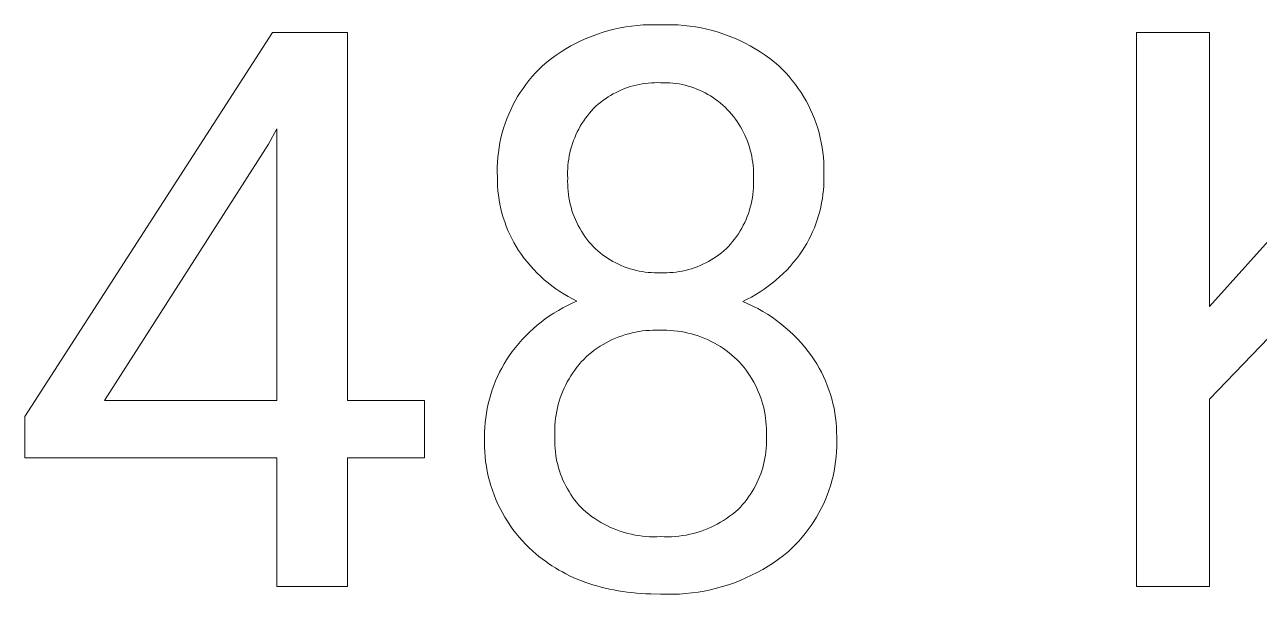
# Model space of a CAD drawing. Header units: millimetres. Extents: x 0 to 4468, y 0 to 3122.
# Drawn here: x 3557.3 to 3651.7, y 352.5 to 396 of the extents above; entities that cross this region are included whole.
import ezdxf

# ---------------------------------------------------------------- set-up
doc = ezdxf.new("R2010")
doc.units = ezdxf.units.MM
doc.header["$MEASUREMENT"] = 0
doc.layers.add('Domyślny', color=7, linetype='Continuous', true_color=0x000000)

msp = doc.modelspace()

# ---------------------------------------------------------------- linework, layer by layer
at = {"layer": 'Domyślny', "color": 18, "lineweight": 15, "true_color": 0x000000}
for p, q in [((3557.321, 366.085), (3576.262, 395.413)), ((3576.262, 395.413), (3581.99, 395.413)), ((3581.99, 395.413), (3581.99, 367.306)), ((3600.672, 395.139), (3601.09, 395.292)), ((3601.09, 395.292), (3601.513, 395.431)), ((3601.513, 395.431), (3601.941, 395.555)), ((3601.941, 395.555), (3602.372, 395.665)), ((3602.372, 395.665), (3602.808, 395.759)), ((3602.808, 395.759), (3603.246, 395.838)), ((3603.246, 395.838), (3603.687, 395.902)), ((3603.687, 395.902), (3604.129, 395.95)), ((3604.129, 395.95), (3604.574, 395.983)), ((3604.574, 395.983), (3605.019, 396.001)), ((3605.019, 396.001), (3605.464, 396.003)), ((3605.464, 396.003), (3605.909, 395.99)), ((3605.909, 395.99), (3606.354, 396.003)), ((3606.354, 396.003), (3606.799, 396)), ((3606.799, 396), (3607.244, 395.982)), ((3607.244, 395.982), (3607.688, 395.949)), ((3607.688, 395.949), (3608.131, 395.9)), ((3608.131, 395.9), (3608.572, 395.836)), ((3608.572, 395.836), (3609.01, 395.757)), ((3609.01, 395.757), (3609.445, 395.663)), ((3609.445, 395.663), (3609.877, 395.554)), ((3609.877, 395.554), (3610.304, 395.429)), ((3610.304, 395.429), (3610.727, 395.29)), ((3610.727, 395.29), (3611.145, 395.137)), ((3642.259, 353.099), (3642.259, 395.401)), ((3642.259, 395.401), (3647.839, 395.401)), ((3647.839, 395.401), (3647.839, 374.48)), ((3647.839, 374.48), (3666.646, 395.401)), ((3598.675, 394.16), (3599.06, 394.383)), ((3599.06, 394.383), (3599.453, 394.593)), ((3599.453, 394.593), (3599.853, 394.789)), ((3599.853, 394.789), (3600.259, 394.971)), ((3600.259, 394.971), (3600.672, 395.139)), ((3611.145, 395.137), (3611.558, 394.969)), ((3611.558, 394.969), (3611.964, 394.787)), ((3611.964, 394.787), (3612.364, 394.591)), ((3612.364, 394.591), (3612.757, 394.381)), ((3612.757, 394.381), (3613.142, 394.158)), ((3597.218, 393.137), (3597.569, 393.411)), ((3597.569, 393.411), (3597.929, 393.673)), ((3597.929, 393.673), (3598.298, 393.923)), ((3598.298, 393.923), (3598.675, 394.16)), ((3613.142, 394.158), (3613.52, 393.922)), ((3613.52, 393.922), (3613.889, 393.673)), ((3613.889, 393.673), (3614.249, 393.411)), ((3614.249, 393.411), (3614.6, 393.137)), ((3596.344, 392.315), (3596.606, 392.587)), ((3596.606, 392.587), (3596.877, 392.85)), ((3596.877, 392.85), (3597.218, 393.137)), ((3614.6, 393.137), (3614.941, 392.85)), ((3614.941, 392.85), (3615.212, 392.588)), ((3615.212, 392.588), (3615.475, 392.316)), ((3595.618, 391.446), (3595.85, 391.744)), ((3595.85, 391.744), (3596.092, 392.034)), ((3596.092, 392.034), (3596.344, 392.315)), ((3604.505, 391.486), (3604.274, 391.444)), ((3604.737, 391.52), (3604.505, 391.486)), ((3604.97, 391.546), (3604.737, 391.52)), ((3605.205, 391.564), (3604.97, 391.546)), ((3605.439, 391.574), (3605.205, 391.564)), ((3605.674, 391.577), (3605.439, 391.574)), ((3605.909, 391.571), (3605.674, 391.577)), ((3606.144, 391.575), (3605.909, 391.571)), ((3606.379, 391.571), (3606.144, 391.575)), ((3606.614, 391.559), (3606.379, 391.571)), ((3606.848, 391.538), (3606.614, 391.559)), ((3607.082, 391.51), (3606.848, 391.538)), ((3607.314, 391.474), (3607.082, 391.51)), ((3615.475, 392.316), (3615.728, 392.035)), ((3615.728, 392.035), (3615.97, 391.746)), ((3615.97, 391.746), (3616.203, 391.448)), ((3594.985, 390.507), (3595.185, 390.827)), ((3595.185, 390.827), (3595.396, 391.14)), ((3595.396, 391.14), (3595.618, 391.446)), ((3602.091, 390.606), (3601.891, 390.483)), ((3602.295, 390.723), (3602.091, 390.606)), ((3602.503, 390.833), (3602.295, 390.723)), ((3602.714, 390.935), (3602.503, 390.833)), ((3602.929, 391.03), (3602.714, 390.935)), ((3603.147, 391.118), (3602.929, 391.03)), ((3603.367, 391.199), (3603.147, 391.118)), ((3603.591, 391.271), (3603.367, 391.199)), ((3603.816, 391.337), (3603.591, 391.271)), ((3604.044, 391.394), (3603.816, 391.337)), ((3604.274, 391.444), (3604.044, 391.394)), ((3607.545, 391.429), (3607.314, 391.474)), ((3607.774, 391.377), (3607.545, 391.429)), ((3608.001, 391.316), (3607.774, 391.377)), ((3608.226, 391.248), (3608.001, 391.316)), ((3608.449, 391.172), (3608.226, 391.248)), ((3608.668, 391.089), (3608.449, 391.172)), ((3608.885, 390.997), (3608.668, 391.089)), ((3609.099, 390.899), (3608.885, 390.997)), ((3609.309, 390.793), (3609.099, 390.899)), ((3609.515, 390.679), (3609.309, 390.793)), ((3609.717, 390.559), (3609.515, 390.679)), ((3609.914, 390.432), (3609.717, 390.559)), ((3616.203, 391.448), (3616.425, 391.142)), ((3616.425, 391.142), (3616.637, 390.829)), ((3616.637, 390.829), (3616.837, 390.509)), ((3594.453, 389.507), (3594.619, 389.846)), ((3594.619, 389.846), (3594.796, 390.18)), ((3594.796, 390.18), (3594.985, 390.507)), ((3600.791, 389.607), (3600.626, 389.427)), ((3600.961, 389.768), (3600.791, 389.607)), ((3601.137, 389.924), (3600.961, 389.768)), ((3601.318, 390.073), (3601.137, 389.924)), ((3601.505, 390.216), (3601.318, 390.073)), ((3601.696, 390.353), (3601.505, 390.216)), ((3601.891, 390.483), (3601.696, 390.353)), ((3610.108, 390.298), (3609.914, 390.432)), ((3610.296, 390.157), (3610.108, 390.298)), ((3610.479, 390.01), (3610.296, 390.157)), ((3610.658, 389.857), (3610.479, 390.01)), ((3610.831, 389.698), (3610.658, 389.857)), ((3610.998, 389.532), (3610.831, 389.698)), ((3616.837, 390.509), (3617.026, 390.182)), ((3617.026, 390.182), (3617.204, 389.848)), ((3617.204, 389.848), (3617.369, 389.509)), ((3594.028, 388.457), (3594.157, 388.812)), ((3594.157, 388.812), (3594.299, 389.162)), ((3594.299, 389.162), (3594.453, 389.507)), ((3600.03, 388.658), (3599.898, 388.454)), ((3600.169, 388.858), (3600.03, 388.658)), ((3600.315, 389.053), (3600.169, 388.858)), ((3600.467, 389.243), (3600.315, 389.053)), ((3600.626, 389.427), (3600.467, 389.243)), ((3611.162, 389.356), (3610.998, 389.532)), ((3611.32, 389.175), (3611.162, 389.356)), ((3611.472, 388.988), (3611.32, 389.175)), ((3611.618, 388.797), (3611.472, 388.988)), ((3611.757, 388.6), (3611.618, 388.797)), ((3617.369, 389.509), (3617.523, 389.164)), ((3617.523, 389.164), (3617.665, 388.814)), ((3617.665, 388.814), (3617.795, 388.459)), ((3576.589, 388.062), (3575.949, 386.887)), ((3576.589, 367.306), (3576.589, 388.062)), ((3593.713, 387.369), (3593.806, 387.735)), ((3593.806, 387.735), (3593.91, 388.098)), ((3593.91, 388.098), (3594.028, 388.457)), ((3599.543, 387.816), (3599.44, 387.596)), ((3599.654, 388.033), (3599.543, 387.816)), ((3599.773, 388.246), (3599.654, 388.033)), ((3599.898, 388.454), (3599.773, 388.246)), ((3611.89, 388.399), (3611.757, 388.6)), ((3612.016, 388.194), (3611.89, 388.399)), ((3612.134, 387.985), (3612.016, 388.194)), ((3612.246, 387.771), (3612.134, 387.985)), ((3612.351, 387.554), (3612.246, 387.771)), ((3617.795, 388.459), (3617.912, 388.1)), ((3617.912, 388.1), (3618.017, 387.737)), ((3618.017, 387.737), (3618.109, 387.37)), ((3575.949, 386.887), (3563.421, 367.306)), ((3593.567, 386.628), (3593.634, 387)), ((3593.634, 387), (3593.713, 387.369)), ((3599.174, 386.917), (3599.101, 386.684)), ((3599.255, 387.146), (3599.174, 386.917)), ((3599.344, 387.373), (3599.255, 387.146)), ((3599.44, 387.596), (3599.344, 387.373)), ((3612.448, 387.334), (3612.351, 387.554)), ((3612.538, 387.111), (3612.448, 387.334)), ((3612.62, 386.885), (3612.538, 387.111)), ((3612.694, 386.656), (3612.62, 386.885)), ((3618.109, 387.37), (3618.188, 387.001)), ((3618.188, 387.001), (3618.254, 386.629)), ((3593.445, 385.502), (3593.473, 385.878)), ((3593.473, 385.878), (3593.514, 386.254)), ((3593.514, 386.254), (3593.567, 386.628)), ((3598.929, 385.975), (3598.888, 385.735)), ((3598.979, 386.214), (3598.929, 385.975)), ((3599.036, 386.45), (3598.979, 386.214)), ((3599.101, 386.684), (3599.036, 386.45)), ((3612.761, 386.424), (3612.694, 386.656)), ((3612.82, 386.191), (3612.761, 386.424)), ((3612.872, 385.956), (3612.82, 386.191)), ((3612.915, 385.719), (3612.872, 385.956)), ((3618.254, 386.629), (3618.308, 386.255)), ((3618.308, 386.255), (3618.348, 385.879)), ((3618.348, 385.879), (3618.375, 385.502)), ((3593.429, 384.747), (3593.43, 385.124)), ((3593.43, 385.124), (3593.445, 385.502)), ((3598.813, 385.01), (3598.804, 384.766)), ((3598.83, 385.252), (3598.813, 385.01)), ((3598.855, 385.494), (3598.83, 385.252)), ((3598.888, 385.735), (3598.855, 385.494)), ((3612.95, 385.481), (3612.915, 385.719)), ((3612.978, 385.242), (3612.95, 385.481)), ((3612.997, 385.002), (3612.978, 385.242)), ((3613.008, 384.761), (3612.997, 385.002)), ((3618.375, 385.502), (3618.389, 385.125)), ((3618.389, 385.125), (3618.39, 384.747)), ((3593.44, 384.369), (3593.429, 384.747)), ((3593.442, 384.021), (3593.44, 384.369)), ((3593.455, 383.672), (3593.442, 384.021)), ((3598.804, 384.766), (3598.804, 384.523)), ((3598.804, 384.523), (3598.812, 384.28)), ((3598.812, 384.28), (3598.805, 384.031)), ((3598.805, 384.031), (3598.808, 383.782)), ((3613.006, 384.28), (3613.011, 384.521)), ((3613.013, 384.032), (3613.006, 384.28)), ((3613.011, 384.521), (3613.008, 384.761)), ((3613.011, 383.783), (3613.013, 384.032)), ((3618.378, 384.038), (3618.367, 383.706)), ((3618.39, 384.747), (3618.378, 384.369)), ((3618.378, 384.369), (3618.378, 384.038)), ((3593.481, 383.325), (3593.455, 383.672)), ((3593.519, 382.979), (3593.481, 383.325)), ((3598.808, 383.782), (3598.819, 383.533)), ((3598.819, 383.533), (3598.838, 383.285)), ((3598.838, 383.285), (3598.866, 383.038)), ((3598.866, 383.038), (3598.903, 382.792)), ((3612.919, 382.795), (3612.955, 383.041)), ((3612.955, 383.041), (3612.982, 383.287)), ((3612.982, 383.287), (3613.001, 383.535)), ((3613.001, 383.535), (3613.011, 383.783)), ((3618.311, 383.046), (3618.267, 382.717)), ((3618.345, 383.376), (3618.311, 383.046)), ((3618.367, 383.706), (3618.345, 383.376)), ((3593.568, 382.634), (3593.519, 382.979)), ((3593.63, 382.291), (3593.568, 382.634)), ((3593.703, 381.95), (3593.63, 382.291)), ((3598.903, 382.792), (3598.949, 382.547)), ((3598.949, 382.547), (3599.002, 382.304)), ((3599.002, 382.304), (3599.065, 382.063)), ((3599.065, 382.063), (3599.135, 381.824)), ((3612.691, 381.828), (3612.761, 382.067)), ((3612.761, 382.067), (3612.822, 382.308)), ((3612.822, 382.308), (3612.874, 382.55)), ((3612.874, 382.55), (3612.919, 382.795)), ((3618.146, 382.066), (3618.069, 381.744)), ((3618.212, 382.391), (3618.146, 382.066)), ((3618.267, 382.717), (3618.212, 382.391)), ((3593.789, 381.612), (3593.703, 381.95)), ((3593.885, 381.277), (3593.789, 381.612)), ((3593.994, 380.946), (3593.885, 381.277)), ((3599.135, 381.824), (3599.214, 381.588)), ((3599.214, 381.588), (3599.301, 381.355)), ((3599.301, 381.355), (3599.396, 381.125)), ((3599.396, 381.125), (3599.499, 380.898)), ((3612.333, 380.903), (3612.434, 381.129)), ((3612.434, 381.129), (3612.528, 381.359)), ((3612.528, 381.359), (3612.614, 381.593)), ((3612.614, 381.593), (3612.691, 381.828)), ((3617.882, 381.107), (3617.773, 380.794)), ((3617.981, 381.424), (3617.882, 381.107)), ((3618.069, 381.744), (3617.981, 381.424)), ((3594.113, 380.619), (3593.994, 380.946)), ((3594.244, 380.296), (3594.113, 380.619)), ((3594.386, 379.978), (3594.244, 380.296)), ((3599.499, 380.898), (3599.61, 380.675)), ((3599.61, 380.675), (3599.729, 380.456)), ((3599.729, 380.456), (3599.855, 380.242)), ((3599.855, 380.242), (3599.988, 380.031)), ((3611.85, 380.035), (3611.982, 380.246)), ((3611.982, 380.246), (3612.106, 380.461)), ((3612.106, 380.461), (3612.223, 380.68)), ((3612.223, 380.68), (3612.333, 380.903)), ((3617.524, 380.18), (3617.384, 379.88)), ((3617.654, 380.485), (3617.524, 380.18)), ((3617.773, 380.794), (3617.654, 380.485)), ((3594.539, 379.665), (3594.386, 379.978)), ((3594.703, 379.357), (3594.539, 379.665)), ((3594.877, 379.055), (3594.703, 379.357)), ((3599.988, 380.031), (3600.129, 379.826)), ((3600.129, 379.826), (3600.277, 379.626)), ((3600.277, 379.626), (3600.432, 379.431)), ((3600.432, 379.431), (3600.593, 379.241)), ((3600.593, 379.241), (3600.761, 379.057)), ((3611.087, 379.057), (3611.253, 379.242)), ((3611.253, 379.242), (3611.412, 379.432)), ((3611.412, 379.432), (3611.565, 379.628)), ((3611.565, 379.628), (3611.711, 379.829)), ((3611.711, 379.829), (3611.85, 380.035)), ((3617.074, 379.294), (3616.905, 379.009)), ((3617.234, 379.584), (3617.074, 379.294)), ((3617.384, 379.88), (3617.234, 379.584)), ((3595.062, 378.76), (3594.877, 379.055)), ((3595.273, 378.452), (3595.062, 378.76)), ((3595.494, 378.152), (3595.273, 378.452)), ((3600.761, 379.057), (3600.931, 378.893)), ((3600.931, 378.893), (3601.107, 378.734)), ((3601.107, 378.734), (3601.288, 378.582)), ((3601.288, 378.582), (3601.475, 378.436)), ((3601.475, 378.436), (3601.666, 378.296)), ((3601.666, 378.296), (3601.862, 378.163)), ((3609.977, 378.164), (3610.174, 378.297)), ((3610.174, 378.297), (3610.367, 378.436)), ((3610.367, 378.436), (3610.555, 378.582)), ((3610.555, 378.582), (3610.738, 378.734)), ((3610.738, 378.734), (3610.915, 378.893)), ((3610.915, 378.893), (3611.087, 379.057)), ((3616.509, 378.422), (3616.281, 378.121)), ((3616.726, 378.73), (3616.509, 378.422)), ((3616.905, 379.009), (3616.726, 378.73)), ((3595.726, 377.859), (3595.494, 378.152)), ((3595.967, 377.575), (3595.726, 377.859)), ((3596.218, 377.299), (3595.967, 377.575)), ((3601.862, 378.163), (3602.063, 378.038)), ((3602.063, 378.038), (3602.267, 377.919)), ((3602.267, 377.919), (3602.476, 377.807)), ((3602.476, 377.807), (3602.689, 377.703)), ((3602.689, 377.703), (3602.905, 377.606)), ((3602.905, 377.606), (3603.124, 377.516)), ((3603.124, 377.516), (3603.347, 377.435)), ((3603.347, 377.435), (3603.572, 377.361)), ((3603.572, 377.361), (3603.799, 377.295)), ((3608.029, 377.297), (3608.257, 377.363)), ((3608.257, 377.363), (3608.483, 377.437)), ((3608.483, 377.437), (3608.707, 377.518)), ((3608.707, 377.518), (3608.927, 377.608)), ((3608.927, 377.608), (3609.145, 377.704)), ((3609.145, 377.704), (3609.358, 377.809)), ((3609.358, 377.809), (3609.568, 377.92)), ((3609.568, 377.92), (3609.775, 378.039)), ((3609.775, 378.039), (3609.977, 378.164)), ((3615.797, 377.543), (3615.54, 377.267)), ((3616.044, 377.828), (3615.797, 377.543)), ((3616.281, 378.121), (3616.044, 377.828)), ((3596.477, 377.031), (3596.218, 377.299)), ((3596.746, 376.772), (3596.477, 377.031)), ((3597.023, 376.523), (3596.746, 376.772)), ((3597.309, 376.283), (3597.023, 376.523)), ((3603.799, 377.295), (3604.028, 377.237)), ((3604.028, 377.237), (3604.26, 377.187)), ((3604.26, 377.187), (3604.493, 377.144)), ((3604.493, 377.144), (3604.727, 377.11)), ((3604.727, 377.11), (3604.963, 377.085)), ((3604.963, 377.085), (3605.199, 377.067)), ((3605.199, 377.067), (3605.436, 377.058)), ((3605.436, 377.058), (3605.672, 377.056)), ((3605.672, 377.056), (3605.909, 377.063)), ((3605.909, 377.063), (3606.147, 377.057)), ((3606.147, 377.057), (3606.385, 377.058)), ((3606.385, 377.058), (3606.622, 377.068)), ((3606.622, 377.068), (3606.86, 377.086)), ((3606.86, 377.086), (3607.096, 377.112)), ((3607.096, 377.112), (3607.331, 377.146)), ((3607.331, 377.146), (3607.566, 377.188)), ((3607.566, 377.188), (3607.798, 377.238)), ((3607.798, 377.238), (3608.029, 377.297)), ((3614.717, 376.491), (3614.426, 376.251)), ((3615, 376.74), (3614.717, 376.491)), ((3615.274, 376.999), (3615, 376.74)), ((3615.54, 377.267), (3615.274, 376.999)), ((3597.602, 376.053), (3597.309, 376.283)), ((3597.903, 375.832), (3597.602, 376.053)), ((3598.212, 375.623), (3597.903, 375.832)), ((3598.527, 375.423), (3598.212, 375.623)), ((3613.507, 375.591), (3613.187, 375.392)), ((3613.821, 375.801), (3613.507, 375.591)), ((3614.127, 376.021), (3613.821, 375.801)), ((3614.426, 376.251), (3614.127, 376.021)), ((3598.439, 374.379), (3598.791, 374.561)), ((3598.849, 375.235), (3598.527, 375.423)), ((3598.791, 374.561), (3599.148, 374.732)), ((3599.177, 375.057), (3598.849, 375.235)), ((3599.148, 374.732), (3599.511, 374.891)), ((3599.511, 374.891), (3599.177, 375.057)), ((3612.527, 375.027), (3612.188, 374.861)), ((3612.188, 374.861), (3612.577, 374.693)), ((3612.86, 375.204), (3612.527, 375.027)), ((3612.577, 374.693), (3612.96, 374.512)), ((3613.187, 375.392), (3612.86, 375.204)), ((3612.96, 374.512), (3613.337, 374.317)), ((3597.1, 373.533), (3597.424, 373.761)), ((3597.424, 373.761), (3597.756, 373.978)), ((3597.756, 373.978), (3598.094, 374.184)), ((3598.094, 374.184), (3598.439, 374.379)), ((3613.337, 374.317), (3613.706, 374.109)), ((3613.706, 374.109), (3614.068, 373.889)), ((3614.068, 373.889), (3614.423, 373.656)), ((3614.423, 373.656), (3614.768, 373.411)), ((3595.887, 372.516), (3596.177, 372.785)), ((3596.177, 372.785), (3596.477, 373.045)), ((3596.477, 373.045), (3596.784, 373.294)), ((3596.784, 373.294), (3597.1, 373.533)), ((3604.783, 372.637), (3604.518, 372.608)), ((3605.049, 372.656), (3604.783, 372.637)), ((3605.316, 372.666), (3605.049, 372.656)), ((3605.583, 372.667), (3605.316, 372.666)), ((3605.849, 372.659), (3605.583, 372.667)), ((3606.12, 372.665), (3605.849, 372.659)), ((3606.39, 372.662), (3606.12, 372.665)), ((3606.661, 372.649), (3606.39, 372.662)), ((3606.93, 372.628), (3606.661, 372.649)), ((3607.199, 372.598), (3606.93, 372.628)), ((3614.768, 373.411), (3615.105, 373.154)), ((3615.105, 373.154), (3615.433, 372.885)), ((3615.433, 372.885), (3615.752, 372.605)), ((3653.017, 372.769), (3647.839, 367.398)), ((3595.072, 371.652), (3595.334, 371.949)), ((3595.334, 371.949), (3595.606, 372.237)), ((3595.606, 372.237), (3595.887, 372.516)), ((3601.741, 371.71), (3601.509, 371.578)), ((3601.977, 371.835), (3601.741, 371.71)), ((3602.217, 371.951), (3601.977, 371.835)), ((3602.462, 372.058), (3602.217, 371.951)), ((3602.709, 372.158), (3602.462, 372.058)), ((3602.96, 372.248), (3602.709, 372.158)), ((3603.214, 372.331), (3602.96, 372.248)), ((3603.471, 372.404), (3603.214, 372.331)), ((3603.73, 372.468), (3603.471, 372.404)), ((3603.991, 372.524), (3603.73, 372.468)), ((3604.253, 372.571), (3603.991, 372.524)), ((3604.518, 372.608), (3604.253, 372.571)), ((3607.467, 372.558), (3607.199, 372.598)), ((3607.733, 372.51), (3607.467, 372.558)), ((3607.998, 372.453), (3607.733, 372.51)), ((3608.26, 372.387), (3607.998, 372.453)), ((3608.52, 372.312), (3608.26, 372.387)), ((3608.777, 372.229), (3608.52, 372.312)), ((3609.032, 372.137), (3608.777, 372.229)), ((3609.283, 372.037), (3609.032, 372.137)), ((3609.531, 371.928), (3609.283, 372.037)), ((3609.775, 371.811), (3609.531, 371.928)), ((3610.015, 371.686), (3609.775, 371.811)), ((3610.25, 371.553), (3610.015, 371.686)), ((3615.752, 372.605), (3616.06, 372.315)), ((3616.06, 372.315), (3616.358, 372.013)), ((3616.358, 372.013), (3616.646, 371.702)), ((3616.646, 371.702), (3616.922, 371.38)), ((3594.348, 370.71), (3594.579, 371.032)), ((3594.579, 371.032), (3594.82, 371.346)), ((3594.82, 371.346), (3595.072, 371.652)), ((3600.425, 370.802), (3600.225, 370.626)), ((3600.631, 370.972), (3600.425, 370.802)), ((3600.843, 371.135), (3600.631, 370.972)), ((3601.06, 371.29), (3600.843, 371.135)), ((3601.282, 371.438), (3601.06, 371.29)), ((3601.509, 371.578), (3601.282, 371.438)), ((3610.481, 371.412), (3610.25, 371.553)), ((3610.707, 371.263), (3610.481, 371.412)), ((3610.928, 371.108), (3610.707, 371.263)), ((3611.144, 370.944), (3610.928, 371.108)), ((3611.354, 370.774), (3611.144, 370.944)), ((3611.558, 370.596), (3611.354, 370.774)), ((3616.922, 371.38), (3617.187, 371.05)), ((3617.187, 371.05), (3617.441, 370.71)), ((3593.774, 369.777), (3593.955, 370.094)), ((3593.955, 370.094), (3594.146, 370.405)), ((3594.146, 370.405), (3594.348, 370.71)), ((3599.508, 369.839), (3599.347, 369.627)), ((3599.676, 370.046), (3599.508, 369.839)), ((3599.85, 370.247), (3599.676, 370.046)), ((3600.032, 370.442), (3599.85, 370.247)), ((3600.225, 370.626), (3600.032, 370.442)), ((3611.757, 370.412), (3611.558, 370.596)), ((3611.94, 370.22), (3611.757, 370.412)), ((3612.116, 370.021), (3611.94, 370.22)), ((3612.285, 369.816), (3612.116, 370.021)), ((3612.448, 369.605), (3612.285, 369.816)), ((3617.441, 370.71), (3617.646, 370.407)), ((3617.646, 370.407), (3617.84, 370.097)), ((3617.84, 370.097), (3618.024, 369.781)), ((3618.024, 369.781), (3618.197, 369.458)), ((3593.299, 368.79), (3593.446, 369.125)), ((3593.446, 369.125), (3593.605, 369.454)), ((3593.605, 369.454), (3593.774, 369.777)), ((3598.909, 368.959), (3598.778, 368.727)), ((3599.047, 369.186), (3598.909, 368.959)), ((3599.193, 369.409), (3599.047, 369.186)), ((3599.347, 369.627), (3599.193, 369.409)), ((3612.603, 369.39), (3612.448, 369.605)), ((3612.75, 369.169), (3612.603, 369.39)), ((3612.89, 368.943), (3612.75, 369.169)), ((3613.023, 368.712), (3612.89, 368.943)), ((3618.197, 369.458), (3618.358, 369.13)), ((3618.358, 369.13), (3618.508, 368.796)), ((3592.926, 367.761), (3593.038, 368.108)), ((3593.038, 368.108), (3593.163, 368.451)), ((3593.163, 368.451), (3593.299, 368.79)), ((3598.433, 368.006), (3598.335, 367.759)), ((3598.54, 368.25), (3598.433, 368.006)), ((3598.655, 368.491), (3598.54, 368.25)), ((3598.778, 368.727), (3598.655, 368.491)), ((3613.147, 368.477), (3613.023, 368.712)), ((3613.263, 368.238), (3613.147, 368.477)), ((3613.372, 367.996), (3613.263, 368.238)), ((3613.471, 367.749), (3613.372, 367.996)), ((3618.508, 368.796), (3618.646, 368.457)), ((3618.646, 368.457), (3618.773, 368.113)), ((3618.773, 368.113), (3618.887, 367.766)), ((3563.421, 367.306), (3576.589, 367.306)), ((3581.99, 367.306), (3587.868, 367.306)), ((3587.868, 367.306), (3587.868, 362.916)), ((3592.66, 366.698), (3592.736, 367.055)), ((3592.736, 367.055), (3592.825, 367.41)), ((3592.825, 367.41), (3592.926, 367.761)), ((3598.09, 366.998), (3598.026, 366.74)), ((3598.163, 367.254), (3598.09, 366.998)), ((3598.245, 367.508), (3598.163, 367.254)), ((3598.335, 367.759), (3598.245, 367.508)), ((3613.563, 367.5), (3613.471, 367.749)), ((3613.646, 367.247), (3613.563, 367.5)), ((3613.72, 366.992), (3613.646, 367.247)), ((3613.785, 366.734), (3613.72, 366.992)), ((3618.887, 367.766), (3618.989, 367.415)), ((3618.989, 367.415), (3619.079, 367.06)), ((3619.079, 367.06), (3619.157, 366.702)), ((3647.839, 367.398), (3647.839, 353.099)), ((3557.321, 362.916), (3557.321, 366.085)), ((3592.543, 365.977), (3592.595, 366.339)), ((3592.595, 366.339), (3592.66, 366.698)), ((3597.923, 366.217), (3597.885, 365.953)), ((3597.97, 366.479), (3597.923, 366.217)), ((3598.026, 366.74), (3597.97, 366.479)), ((3613.842, 366.475), (3613.785, 366.734)), ((3613.89, 366.213), (3613.842, 366.475)), ((3613.929, 365.95), (3613.89, 366.213)), ((3619.157, 366.702), (3619.222, 366.342)), ((3619.222, 366.342), (3619.275, 365.98)), ((3592.461, 364.885), (3592.476, 365.25)), ((3592.476, 365.25), (3592.503, 365.614)), ((3592.503, 365.614), (3592.543, 365.977)), ((3597.825, 365.157), (3597.823, 364.891)), ((3597.836, 365.423), (3597.825, 365.157)), ((3597.856, 365.689), (3597.836, 365.423)), ((3597.885, 365.953), (3597.856, 365.689)), ((3613.959, 365.686), (3613.929, 365.95)), ((3613.98, 365.421), (3613.959, 365.686)), ((3613.992, 365.156), (3613.98, 365.421)), ((3613.995, 364.89), (3613.992, 365.156)), ((3619.275, 365.98), (3619.315, 365.617)), ((3619.315, 365.617), (3619.343, 365.252)), ((3619.343, 365.252), (3619.358, 364.886)), ((3592.449, 364.143), (3592.458, 364.52)), ((3592.452, 363.767), (3592.449, 364.143)), ((3592.458, 364.52), (3592.461, 364.885)), ((3597.82, 364.375), (3597.819, 364.126)), ((3597.819, 364.126), (3597.826, 363.877)), ((3597.83, 364.624), (3597.82, 364.375)), ((3597.823, 364.891), (3597.83, 364.624)), ((3613.988, 364.624), (3613.995, 364.89)), ((3613.998, 364.376), (3613.988, 364.624)), ((3613.991, 363.878), (3613.999, 364.127)), ((3613.999, 364.127), (3613.998, 364.376)), ((3619.358, 364.886), (3619.36, 364.52)), ((3619.36, 364.52), (3619.37, 364.143)), ((3619.37, 364.143), (3619.368, 363.765)), ((3592.468, 363.39), (3592.452, 363.767)), ((3592.497, 363.015), (3592.468, 363.39)), ((3597.826, 363.877), (3597.842, 363.628)), ((3597.842, 363.628), (3597.866, 363.38)), ((3597.866, 363.38), (3597.898, 363.132)), ((3613.919, 363.136), (3613.952, 363.382)), ((3613.952, 363.382), (3613.976, 363.63)), ((3613.976, 363.63), (3613.991, 363.878)), ((3619.353, 363.388), (3619.324, 363.012)), ((3619.368, 363.765), (3619.353, 363.388)), ((3576.589, 362.916), (3557.321, 362.916)), ((3576.589, 353.096), (3576.589, 362.916)), ((3587.868, 362.916), (3581.99, 362.916)), ((3581.99, 362.916), (3581.99, 353.096)), ((3592.539, 362.64), (3592.497, 363.015)), ((3592.594, 362.267), (3592.539, 362.64)), ((3592.661, 361.896), (3592.594, 362.267)), ((3597.898, 363.132), (3597.938, 362.886)), ((3597.938, 362.886), (3597.987, 362.642)), ((3597.987, 362.642), (3598.044, 362.399)), ((3598.044, 362.399), (3598.109, 362.159)), ((3613.708, 362.164), (3613.773, 362.404)), ((3613.773, 362.404), (3613.83, 362.647)), ((3613.83, 362.647), (3613.879, 362.89)), ((3613.879, 362.89), (3613.919, 363.136)), ((3619.23, 362.263), (3619.163, 361.891)), ((3619.283, 362.637), (3619.23, 362.263)), ((3619.324, 363.012), (3619.283, 362.637)), ((3592.74, 361.528), (3592.661, 361.896)), ((3592.832, 361.163), (3592.74, 361.528)), ((3598.109, 362.159), (3598.182, 361.92)), ((3598.182, 361.92), (3598.263, 361.684)), ((3598.263, 361.684), (3598.352, 361.452)), ((3598.352, 361.452), (3598.449, 361.222)), ((3613.368, 361.23), (3613.465, 361.459)), ((3613.465, 361.459), (3613.554, 361.691)), ((3613.554, 361.691), (3613.635, 361.927)), ((3613.635, 361.927), (3613.708, 362.164)), ((3619.084, 361.522), (3618.992, 361.156)), ((3619.163, 361.891), (3619.084, 361.522)), ((3592.937, 360.801), (3592.832, 361.163)), ((3593.053, 360.443), (3592.937, 360.801)), ((3593.182, 360.088), (3593.053, 360.443)), ((3598.449, 361.222), (3598.553, 360.995)), ((3598.553, 360.995), (3598.665, 360.772)), ((3598.665, 360.772), (3598.784, 360.554)), ((3598.784, 360.554), (3598.911, 360.339)), ((3612.773, 360.14), (3612.906, 360.349)), ((3612.906, 360.349), (3613.033, 360.564)), ((3613.033, 360.564), (3613.152, 360.782)), ((3613.152, 360.782), (3613.264, 361.004)), ((3613.264, 361.004), (3613.368, 361.23)), ((3618.771, 360.434), (3618.643, 360.079)), ((3618.888, 360.793), (3618.771, 360.434)), ((3618.992, 361.156), (3618.888, 360.793)), ((3593.323, 359.739), (3593.182, 360.088)), ((3593.475, 359.394), (3593.323, 359.739)), ((3598.911, 360.339), (3599.044, 360.128)), ((3599.044, 360.128), (3599.185, 359.922)), ((3599.185, 359.922), (3599.332, 359.721)), ((3599.332, 359.721), (3599.487, 359.525)), ((3599.487, 359.525), (3599.647, 359.335)), ((3612.171, 359.348), (3612.331, 359.539)), ((3612.331, 359.539), (3612.485, 359.734)), ((3612.485, 359.734), (3612.632, 359.934)), ((3612.632, 359.934), (3612.773, 360.14)), ((3618.502, 359.729), (3618.349, 359.384)), ((3618.643, 360.079), (3618.502, 359.729)), ((3593.64, 359.055), (3593.475, 359.394)), ((3593.815, 358.722), (3593.64, 359.055)), ((3594.002, 358.395), (3593.815, 358.722)), ((3599.647, 359.335), (3599.814, 359.15)), ((3599.814, 359.15), (3599.987, 358.97)), ((3599.987, 358.97), (3600.199, 358.787)), ((3600.199, 358.787), (3600.417, 358.611)), ((3600.417, 358.611), (3600.64, 358.443)), ((3611.179, 358.454), (3611.403, 358.624)), ((3611.403, 358.624), (3611.62, 358.801)), ((3611.62, 358.801), (3611.831, 358.985)), ((3611.831, 358.985), (3612.004, 359.164)), ((3612.004, 359.164), (3612.171, 359.348)), ((3618.009, 358.71), (3617.822, 358.382)), ((3618.185, 359.044), (3618.009, 358.71)), ((3618.349, 359.384), (3618.185, 359.044)), ((3594.2, 358.074), (3594.002, 358.395)), ((3594.408, 357.76), (3594.2, 358.074)), ((3594.627, 357.453), (3594.408, 357.76)), ((3600.64, 358.443), (3600.87, 358.283)), ((3600.87, 358.283), (3601.105, 358.131)), ((3601.105, 358.131), (3601.345, 357.986)), ((3601.345, 357.986), (3601.589, 357.85)), ((3601.589, 357.85), (3601.838, 357.723)), ((3601.838, 357.723), (3602.092, 357.604)), ((3602.092, 357.604), (3602.349, 357.494)), ((3609.472, 357.497), (3609.73, 357.608)), ((3609.73, 357.608), (3609.983, 357.728)), ((3609.983, 357.728), (3610.232, 357.857)), ((3610.232, 357.857), (3610.476, 357.994)), ((3610.476, 357.994), (3610.716, 358.139)), ((3610.716, 358.139), (3610.95, 358.293)), ((3610.95, 358.293), (3611.179, 358.454)), ((3617.415, 357.747), (3617.195, 357.44)), ((3617.624, 358.061), (3617.415, 357.747)), ((3617.822, 358.382), (3617.624, 358.061)), ((3594.857, 357.155), (3594.627, 357.453)), ((3595.096, 356.864), (3594.857, 357.155)), ((3595.345, 356.581), (3595.096, 356.864)), ((3595.604, 356.307), (3595.345, 356.581)), ((3602.349, 357.494), (3602.61, 357.393)), ((3602.61, 357.393), (3602.874, 357.3)), ((3602.874, 357.3), (3603.141, 357.217)), ((3603.141, 357.217), (3603.411, 357.143)), ((3603.411, 357.143), (3603.684, 357.078)), ((3603.684, 357.078), (3603.958, 357.023)), ((3603.958, 357.023), (3604.234, 356.977)), ((3604.234, 356.977), (3604.512, 356.941)), ((3604.512, 356.941), (3604.79, 356.914)), ((3604.79, 356.914), (3605.07, 356.896)), ((3605.07, 356.896), (3605.349, 356.889)), ((3605.349, 356.889), (3605.629, 356.89)), ((3605.629, 356.89), (3605.909, 356.902)), ((3605.909, 356.902), (3606.189, 356.89)), ((3606.189, 356.89), (3606.469, 356.888)), ((3606.469, 356.888), (3606.749, 356.896)), ((3606.749, 356.896), (3607.029, 356.913)), ((3607.029, 356.913), (3607.308, 356.94)), ((3607.308, 356.94), (3607.586, 356.977)), ((3607.586, 356.977), (3607.862, 357.023)), ((3607.862, 357.023), (3608.137, 357.079)), ((3608.137, 357.079), (3608.409, 357.144)), ((3608.409, 357.144), (3608.68, 357.219)), ((3608.68, 357.219), (3608.947, 357.302)), ((3608.947, 357.302), (3609.211, 357.395)), ((3609.211, 357.395), (3609.472, 357.497)), ((3616.725, 356.849), (3616.475, 356.566)), ((3616.965, 357.14), (3616.725, 356.849)), ((3617.195, 357.44), (3616.965, 357.14)), ((3595.872, 356.042), (3595.604, 356.307)), ((3596.148, 355.786), (3595.872, 356.042)), ((3596.379, 355.584), (3596.148, 355.786)), ((3615.67, 355.771), (3615.297, 355.471)), ((3615.947, 356.027), (3615.67, 355.771)), ((3616.216, 356.292), (3615.947, 356.027)), ((3616.475, 356.566), (3616.216, 356.292)), ((3596.615, 355.389), (3596.379, 355.584)), ((3596.856, 355.2), (3596.615, 355.389)), ((3597.102, 355.017), (3596.856, 355.2)), ((3597.352, 354.841), (3597.102, 355.017)), ((3597.607, 354.672), (3597.352, 354.841)), ((3614.521, 354.91), (3614.12, 354.65)), ((3614.914, 355.184), (3614.521, 354.91)), ((3615.297, 355.471), (3614.914, 355.184)), ((3597.867, 354.508), (3597.607, 354.672)), ((3598.132, 354.352), (3597.867, 354.508)), ((3598.401, 354.201), (3598.132, 354.352)), ((3598.675, 354.057), (3598.401, 354.201)), ((3598.954, 353.92), (3598.675, 354.057)), ((3599.238, 353.789), (3598.954, 353.92)), ((3599.526, 353.664), (3599.238, 353.789)), ((3612.432, 353.748), (3611.993, 353.558)), ((3612.865, 353.952), (3612.432, 353.748)), ((3613.291, 354.17), (3612.865, 353.952)), ((3613.709, 354.403), (3613.291, 354.17)), ((3614.12, 354.65), (3613.709, 354.403)), ((3581.99, 353.096), (3576.589, 353.096)), ((3599.82, 353.546), (3599.526, 353.664)), ((3600.118, 353.434), (3599.82, 353.546)), ((3600.42, 353.329), (3600.118, 353.434)), ((3600.728, 353.23), (3600.42, 353.329)), ((3601.04, 353.137), (3600.728, 353.23)), ((3601.357, 353.051), (3601.04, 353.137)), ((3601.679, 352.971), (3601.357, 353.051)), ((3602.005, 352.898), (3601.679, 352.971)), ((3602.337, 352.831), (3602.005, 352.898)), ((3602.673, 352.771), (3602.337, 352.831)), ((3609.713, 352.84), (3609.244, 352.743)), ((3610.178, 352.953), (3609.713, 352.84)), ((3610.639, 353.081), (3610.178, 352.953)), ((3611.096, 353.225), (3610.639, 353.081)), ((3611.547, 353.384), (3611.096, 353.225)), ((3611.993, 353.558), (3611.547, 353.384)), ((3647.839, 353.099), (3642.259, 353.099)), ((3603.013, 352.716), (3602.673, 352.771)), ((3603.359, 352.669), (3603.013, 352.716)), ((3603.709, 352.627), (3603.359, 352.669)), ((3604.064, 352.592), (3603.709, 352.627)), ((3604.423, 352.563), (3604.064, 352.592)), ((3604.788, 352.541), (3604.423, 352.563)), ((3605.157, 352.525), (3604.788, 352.541)), ((3605.909, 352.512), (3605.157, 352.525)), ((3606.387, 352.497), (3605.909, 352.512)), ((3606.866, 352.498), (3606.387, 352.497)), ((3607.344, 352.515), (3606.866, 352.498)), ((3607.822, 352.548), (3607.344, 352.515)), ((3608.298, 352.597), (3607.822, 352.548)), ((3608.772, 352.662), (3608.298, 352.597)), ((3609.244, 352.743), (3608.772, 352.662))]:
    msp.add_line(p, q, dxfattribs=at)

doc.saveas('drawing.dxf')
